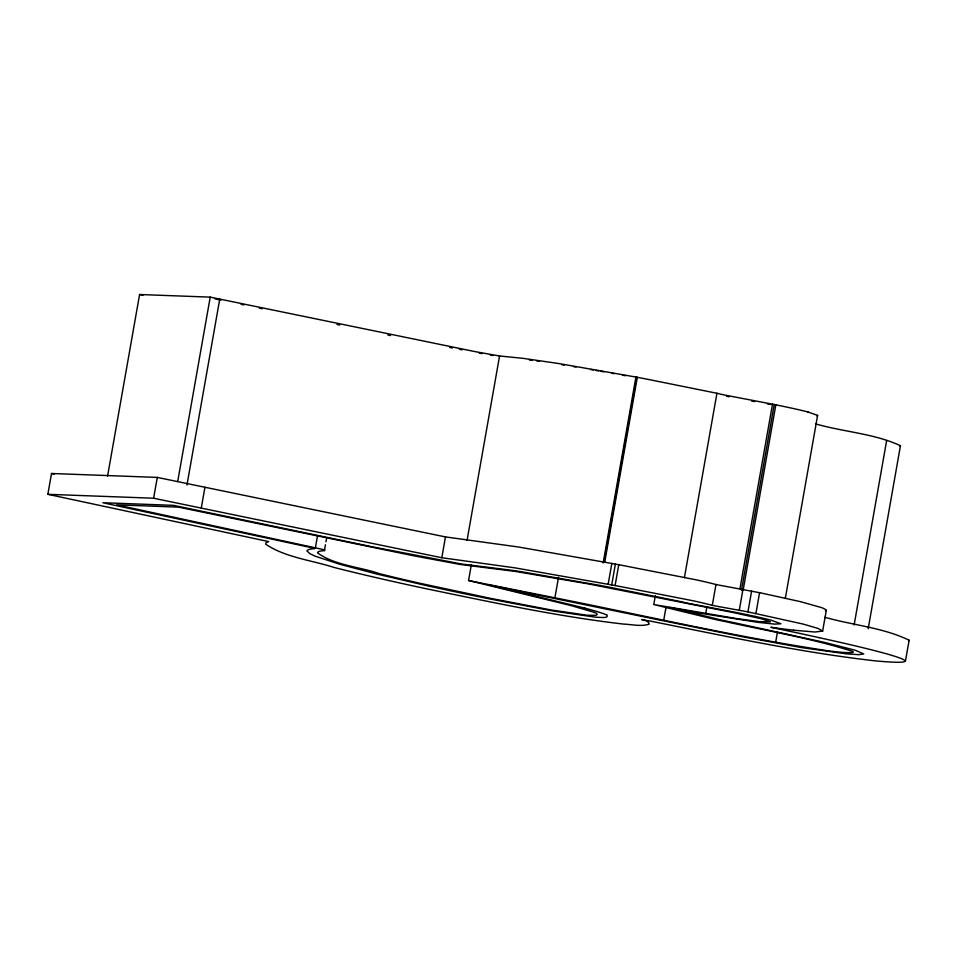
<?xml version="1.0" encoding="UTF-8"?>
<svg xmlns="http://www.w3.org/2000/svg" width="957" height="957" viewBox="0 0 957 957"><rect width="100%" height="100%" fill="white"/><g stroke="black" fill="none" stroke-linecap="round" stroke-linejoin="round"><path stroke-width="1.44" d="M868.19 628.737L900.453 445.735C874.566 433.569 843.189 431.918 815.591 423.867M819.036 637.637C827.793 639.587 964.058 669.027 874.913 660.832C799.035 652.16 724.282 635.879 649.468 620.914C631.692 618.437 649.432 619.083 649.097 624.203C640.927 626.751 631.943 624.431 623.533 624.084C557.381 616.404 492.149 602.348 426.989 588.902A347.032 21.796 10 0 1 334.101 567.453C311.42 560.144 285.581 557.596 265.627 544.162L266.034 542.679L268.69 541.59L47.85 494.314L51.522 473.488L157.295 477.411L445.483 536.925L518.694 547.033L618.772 564.714A24.188 1.519 10 0 0 621.966 565.324L696.971 579.99A89.934 5.646 10 0 1 715.98 584.512A39.943 2.512 10 0 0 722.547 585.768L761.234 593.017L800.949 601.774L822.183 607.791L826.094 609.753L825.413 610.889M107.579 476.06L139.59 294.517L210.217 297.125L475.115 351.638L499.566 355.98L523.3 358.373L558.9 363.564L637.326 377.297A72.457 4.546 10 0 0 647.65 379.295L718.037 393.494A34.931 2.189 10 0 0 724.222 394.954L775.828 404.811A108.703 6.831 10 0 1 786.176 406.964L791.774 408.172A69.095 4.342 10 0 1 808.043 412M47.85 494.314L153.622 498.226L157.295 477.411M177.691 481.598L210.217 297.125M186.962 485.032L219.751 299.098M618.772 564.714L615.1 585.528L515.022 567.86L441.811 557.74L201.269 508.095L204.942 487.269M315.415 547.715L317.485 535.98M471.37 564.582L468.559 580.48L571.293 605.661L593.041 611.99L596.39 613.27L597.18 614.597L595.733 615.339L586.928 615.219L551.435 610.028L490.259 598.304L420.075 583.315A298.632 18.745 10 0 1 379.558 573.698C359.425 566.723 335.106 565.515 317.628 552.943A207.561 13.027 10 0 1 324.387 550.61L325.44 544.748M325.954 541.818L326.469 538.887M441.811 557.74L445.483 536.925M467.04 540.454L499.566 355.98M324.399 550.61L324.878 550.096A13.53 0.849 10 0 0 323.382 549.581L116.622 504.841L178.48 507.126L412.898 555.646L460.197 564.451L516.385 571.58L588.675 583.961L734.916 612.911L761.652 618.832L770.517 621.811L759.2 621.607L736.89 618.605L653.858 604.549L714.807 619.382A54.071 3.397 10 0 0 724.437 621.392C767.287 630.902 810.89 638.163 852.759 651.418L853.309 652.112L852.424 652.542L846.706 652.65A65.327 4.103 10 0 1 829.779 651.035C737.44 637.35 646.453 615.901 554.904 597.814L558.517 577.286M603.161 562.967L635.938 377.034M604.118 561.639L636.644 377.166M604.8 561.771L637.326 377.297M608.173 584.189L611.846 563.362M611.714 584.859L615.387 564.032M653.798 604.441L655.33 595.768M663.727 620.136L666.06 606.941M684.411 577.681L716.937 393.207M705.728 613.401L706.756 607.539M718.874 606.582A39.943 2.512 10 0 1 712.295 605.338L715.98 584.512M739.976 588.639L772.502 404.165M741.448 590.421L774.237 404.476M739.271 610.303L742.943 589.488M743.302 589.273L775.828 404.811M793.604 630.196L814.957 632.015L822.697 631.082L817.936 628.402L803.138 624.072L747.943 611.882L751.616 591.055M755.91 613.509L759.583 592.682M775.66 642.267L777.467 632.003M785.326 598.4L817.601 415.386L807.947 411.988M822.601 631.297L826.274 610.47M854.123 625.005L886.649 440.543M905.454 661.06L909.126 640.233C883.239 627.577 852.627 625.208 824.922 617.301M900.417 445.818L899.64 446.189M908.707 640.927L909.126 640.233M314.745 548.624L314.363 548.672A218.184 13.697 10 0 0 307.221 551.124M816.895 415.888L817.601 415.386M468.559 580.54L554.904 597.814M529.412 359.988L532.367 360.382M536.793 360.98L539.437 361.351M561.843 364.725L564.415 365.143M461.836 564.032L515.919 570.803L600.613 585.528M460.819 563.864L372.417 546.83L173.504 505.344L102.866 502.736L309.912 547.32M573.47 366.615L576.09 367.045M590.625 369.51L593.268 369.964M595.924 370.431L598.568 370.885M601.187 371.352L603.795 371.818M490.259 355.059L492.915 355.526M611.571 373.206L614.143 373.673M767.43 403.926L770.229 404.44M747.943 611.882L718.863 606.594M751.616 401.043L754.511 401.581M622.493 375.204L625.388 375.742M479.266 353.085L482.161 353.623M449.623 347.427L452.398 347.965M459.36 349.317L462.135 349.855M726.578 396.222L729.186 396.76M387.836 334.998L390.6 335.56M659.624 620.04L743.039 636.86L802.313 647.71L845.761 653.775L858.728 654.672L863.74 653.954L855.438 650.293L824.563 642.386L728.899 621.572M215.193 298.907L220.947 300.103M139.59 294.517L143 295.223M51.522 473.488L54.37 474.086M153.622 498.226L201.269 508.095M658.99 619.909L550.658 597.694A50.9 3.194 10 0 1 546.937 596.953L489.781 585.122L584.847 608.102M336.948 324.459L339.735 325.045M241.092 304.326L243.891 304.912M259.347 308.166L262.254 308.788M776.893 628.546L770.852 627.278A109.325 6.866 10 0 0 793.616 630.196M310.128 547.368L314.733 548.469M755.061 616.392L749.451 615.184A108.703 6.831 10 0 0 739.103 613.03L687.509 603.173A34.931 2.189 10 0 1 681.324 601.714L610.937 587.514A72.457 4.546 10 0 1 600.589 585.528M606.774 615.028C609.25 618.425 601.606 617.313 599.692 617.409A51.929 3.266 10 0 1 594.237 617.002L553.194 611.009L488.967 598.771A347.367 21.808 10 0 1 463.942 593.615L446.094 589.847A287.184 18.027 10 0 1 425.147 585.289L377.56 574.224L339.938 564.307L315.176 556.196L309.817 553.636L307.209 551.124M615.1 585.528A24.188 1.519 10 0 0 618.294 586.151L693.299 600.805A89.934 5.646 10 0 1 712.307 605.338M776.857 628.546A421.032 26.437 10 0 1 819.096 637.637M584.679 608.078A147.007 9.235 10 0 1 606.774 614.92M728.253 621.44A43.866 2.751 10 0 1 720.525 619.825L702.641 615.423A56.918 3.577 10 0 0 699.352 614.49L669.685 607.516A100.15 6.292 10 0 1 672.592 608.042L699.962 613.078A53.484 3.361 10 0 0 701.876 613.413A27.693 1.735 10 0 0 706.469 614.215L758.016 622.361L774.787 624.12L780.9 623.773L771.234 620.208A69.095 4.342 10 0 0 754.989 616.392"/></g></svg>
